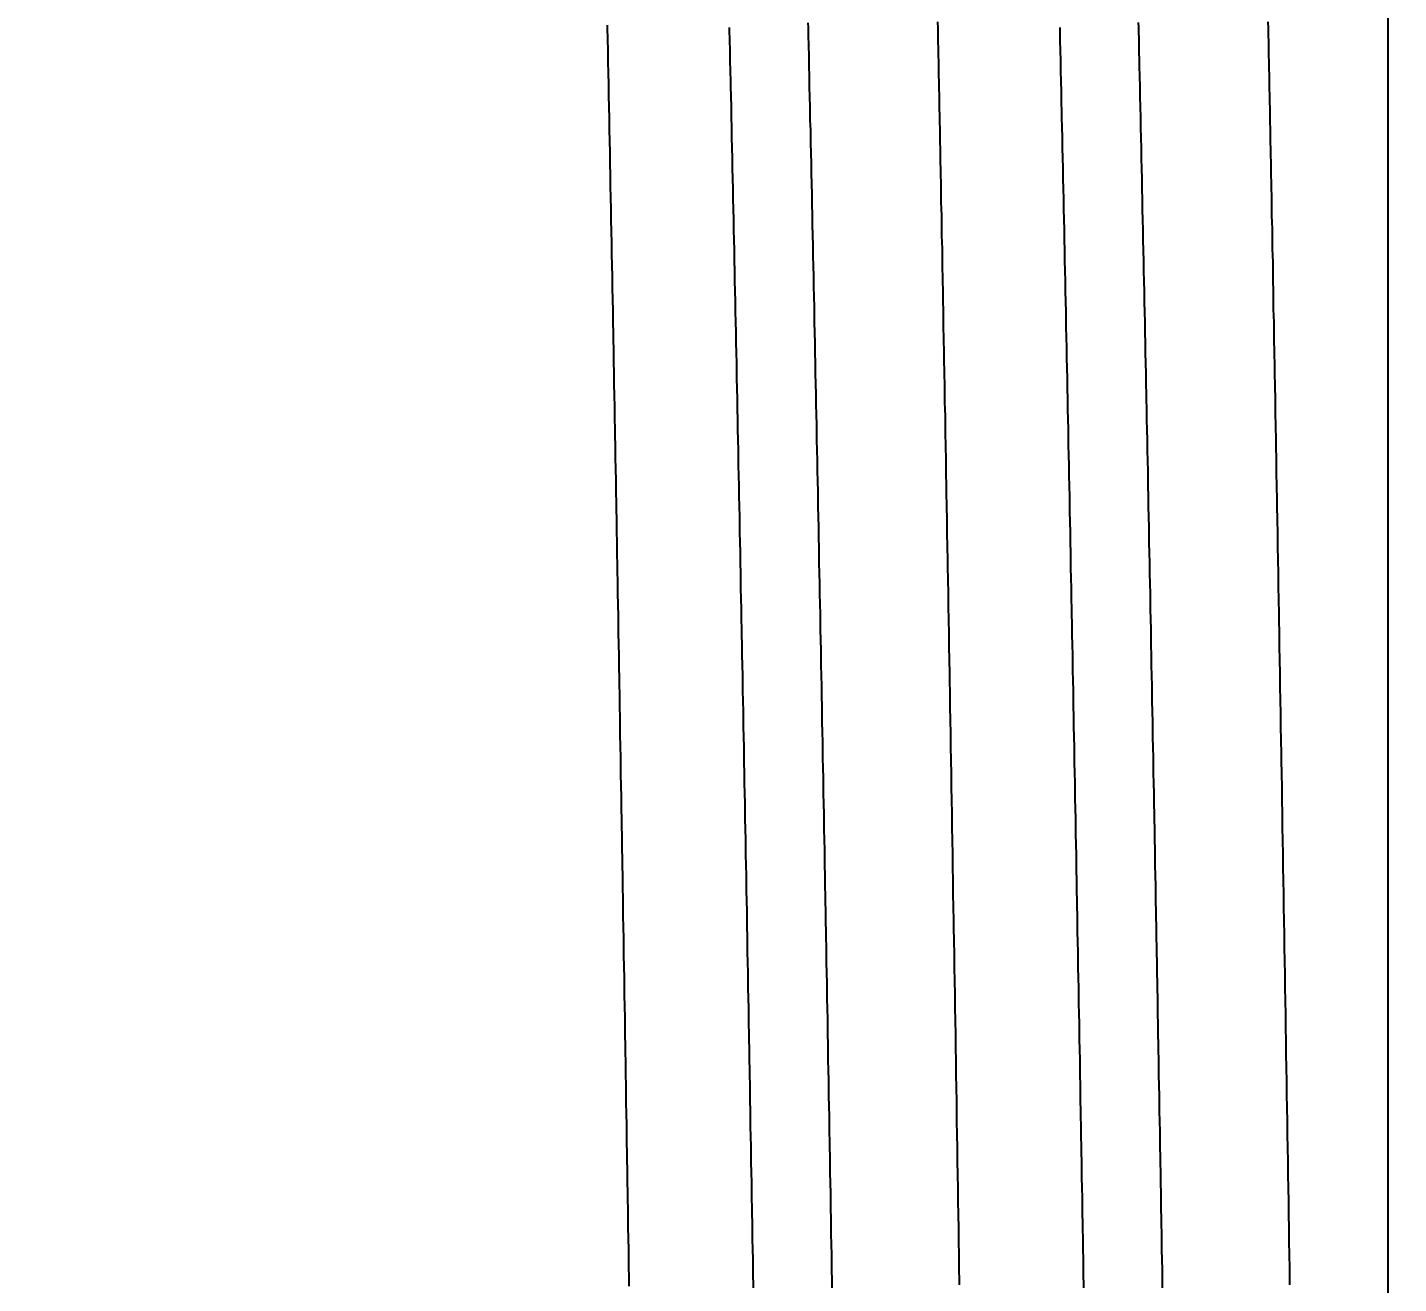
# Model space of a CAD drawing. Header units: millimetres. Extents: x 0 to 5600, y -67 to 2530.
# Drawn here: x 4103.94 to 4110.33, y 1463.34 to 1469.19 of the extents above; entities that cross this region are included whole.
import ezdxf

# ---------------------------------------------------------------- set-up
doc = ezdxf.new("R2010")
doc.units = ezdxf.units.MM
doc.layers.add('내부선 및 부속', color=4, linetype='Continuous')
doc.layers.add('치수선', color=7, linetype='Continuous')
doc.styles.add('____', font='')
doc.styles.get('____').set_extended_font_data('굴림')
doc.dimstyles.new('MSADIM', dxfattribs={"dimtxt": 33, "dimasz": 17, "dimexe": 10, "dimexo": 7.5, "dimgap": 10, "dimtad": 0, "dimtih": 1, "dimtoh": 1, "dimdec": 0, "dimzin": 1, "dimdsep": 46, "dimtxsty": '____', "dimcen": 11.25, "dimadec": 0, "dimazin": 0, "dimtfac": 1, "dimtdec": 0, "dimtix": 1, "dimtmove": 0, "dimatfit": 3, "dimfxl": 1, "dimtolj": 1, "dimtzin": 1, "dimarcsym": 0})

# ---------------------------------------------------------------- blocks, each defined once
blk = doc.blocks.new('*D6')
at = {"layer": '치수선', "color": 0, "linetype": 'Continuous', "lineweight": -2, "transparency": 16777216}
for p, q in [((4756.2135, 1571.0221), (4756.2135, 1227.9146)), ((4056.2135, 1376.0221), (4056.2135, 1227.9146)), ((4073.2135, 1237.9146), (4369.083, 1237.9146)), ((4739.2135, 1237.9146), (4443.344, 1237.9146))]:
    blk.add_line(p, q, dxfattribs=at)
at = {"layer": '치수선', "color": 0, "linetype": 'Continuous', "transparency": 16777216}
for points in [[(4073.2135, 1240.7479), (4073.2135, 1235.0813), (4056.2135, 1237.9146)], [(4739.2135, 1240.7479), (4739.2135, 1235.0813), (4756.2135, 1237.9146)]]:
    blk.add_solid(points, dxfattribs=at)
at = {"layer": '치수선', "color": 0, "linetype": 'Continuous', "transparency": 16777216, "insert": (4406.2135, 1237.9146), "char_height": 25, "attachment_point": 5, "style": '____'}
blk.add_mtext('\\A1;700', dxfattribs=at)

msp = doc.modelspace()

# ---------------------------------------------------------------- linework, layer by layer
at = {"layer": '내부선 및 부속', "linetype": 'Continuous'}
msp.add_line((4110.2843, 1476.8664), (4110.2843, 1440.1779), dxfattribs=at)
at = {"layer": '내부선 및 부속', "linetype": 'Continuous', "flags": 128}
for points in [[(4106.6464, 1469.2011), (4106.6464, 1469.1751), (4106.6474, 1469.1481), (4106.6474, 1469.1221), (4106.6484, 1469.0961), (4106.6484, 1469.0691), (4106.6494, 1469.0431), (4106.6494, 1469.0171), (4106.6504, 1468.9901), (4106.6504, 1468.9641), (4106.6514, 1468.9381), (4106.6514, 1468.9111), (4106.6524, 1468.8851), (4106.6524, 1468.8591), (4106.6534, 1468.8321), (4106.6534, 1468.8061), (4106.6544, 1468.7801), (4106.6544, 1468.7531), (4106.6554, 1468.7271), (4106.6554, 1468.7001), (4106.6564, 1468.6741), (4106.6564, 1468.6481), (4106.6574, 1468.6211), (4106.6574, 1468.5951), (4106.6584, 1468.5691), (4106.6584, 1468.5421), (4106.6594, 1468.5161), (4106.6594, 1468.4901), (4106.6604, 1468.4631), (4106.6604, 1468.4371), (4106.6614, 1468.4111), (4106.6614, 1468.3841), (4106.6624, 1468.3581), (4106.6624, 1468.3321), (4106.6634, 1468.3051), (4106.6634, 1468.2791), (4106.6644, 1468.2531), (4106.6644, 1468.2261), (4106.6654, 1468.2001), (4106.6654, 1468.1741), (4106.6664, 1468.1471), (4106.6664, 1468.1211), (4106.6674, 1468.0951), (4106.6674, 1468.0681), (4106.6684, 1468.0421), (4106.6684, 1468.0151), (4106.6694, 1467.9891), (4106.6694, 1467.9631), (4106.6704, 1467.9361), (4106.6704, 1467.9101), (4106.6714, 1467.8841), (4106.6714, 1467.8571), (4106.6724, 1467.8311), (4106.6724, 1467.8051), (4106.6734, 1467.7781), (4106.6734, 1467.7521), (4106.6734, 1467.7261), (4106.6744, 1467.6991), (4106.6744, 1467.6731), (4106.6754, 1467.6471), (4106.6754, 1467.6201), (4106.6764, 1467.5941), (4106.6764, 1467.5681), (4106.6774, 1467.5411), (4106.6774, 1467.5151), (4106.6784, 1467.4891), (4106.6784, 1467.4621), (4106.6794, 1467.4361), (4106.6794, 1467.4101), (4106.6804, 1467.3831), (4106.6804, 1467.3571), (4106.6814, 1467.3301), (4106.6814, 1467.3041), (4106.6814, 1467.2781), (4106.6824, 1467.2511), (4106.6824, 1467.2251), (4106.6834, 1467.1991), (4106.6834, 1467.1721), (4106.6844, 1467.1461), (4106.6844, 1467.1201), (4106.6854, 1467.0931), (4106.6854, 1467.0671), (4106.6864, 1467.0411), (4106.6864, 1467.0411), (4106.6864, 1467.0141), (4106.6874, 1466.9881), (4106.6874, 1466.9621), (4106.6874, 1466.9351), (4106.6884, 1466.9091), (4106.6884, 1466.8831), (4106.6894, 1466.8561), (4106.6894, 1466.8301), (4106.6904, 1466.8041), (4106.6904, 1466.7771), (4106.6914, 1466.7511), (4106.6914, 1466.7251), (4106.6924, 1466.6981), (4106.6924, 1466.6721), (4106.6924, 1466.6451), (4106.6934, 1466.6191), (4106.6934, 1466.5931), (4106.6944, 1466.5661), (4106.6944, 1466.5401), (4106.6954, 1466.5141), (4106.6954, 1466.4871), (4106.6964, 1466.4611), (4106.6964, 1466.4351), (4106.6974, 1466.4081), (4106.6974, 1466.3821), (4106.6974, 1466.3561), (4106.6984, 1466.3291), (4106.6984, 1466.3031), (4106.6994, 1466.2771), (4106.6994, 1466.2501), (4106.7004, 1466.2241), (4106.7004, 1466.1981), (4106.7014, 1466.1711), (4106.7014, 1466.1451), (4106.7014, 1466.1191), (4106.7024, 1466.0921), (4106.7024, 1466.0661), (4106.7034, 1466.0391), (4106.7034, 1466.0131), (4106.7044, 1465.9871), (4106.7044, 1465.9601), (4106.7054, 1465.9341), (4106.7054, 1465.9081), (4106.7054, 1465.8811), (4106.7064, 1465.8551), (4106.7064, 1465.8291), (4106.7074, 1465.8021), (4106.7074, 1465.7761), (4106.7084, 1465.7501), (4106.7084, 1465.7231), (4106.7084, 1465.6971), (4106.7094, 1465.6711), (4106.7094, 1465.6441), (4106.7104, 1465.6181), (4106.7104, 1465.5921), (4106.7114, 1465.5651), (4106.7114, 1465.5391), (4106.7124, 1465.5131), (4106.7124, 1465.4861), (4106.7124, 1465.4601), (4106.7134, 1465.4331), (4106.7134, 1465.4071), (4106.7144, 1465.3811), (4106.7144, 1465.3541), (4106.7154, 1465.3281), (4106.7154, 1465.3021), (4106.7154, 1465.2751), (4106.7164, 1465.2491), (4106.7164, 1465.2231), (4106.7174, 1465.1961), (4106.7174, 1465.1701), (4106.7184, 1465.1441), (4106.7184, 1465.1171), (4106.7184, 1465.0911), (4106.7194, 1465.0651), (4106.7194, 1465.0381), (4106.7204, 1465.0121), (4106.7204, 1464.9861), (4106.7214, 1464.9591), (4106.7214, 1464.9331), (4106.7214, 1464.9071), (4106.7224, 1464.8801), (4106.7224, 1464.8541), (4106.7234, 1464.8281), (4106.7234, 1464.8011), (4106.7244, 1464.7751), (4106.7244, 1464.7481), (4106.7244, 1464.7221), (4106.7254, 1464.6961), (4106.7254, 1464.6691), (4106.7264, 1464.6431), (4106.7264, 1464.6171), (4106.7274, 1464.5901), (4106.7274, 1464.5641), (4106.7274, 1464.5381), (4106.7284, 1464.5111), (4106.7284, 1464.4851), (4106.7294, 1464.4591), (4106.7294, 1464.4321), (4106.7294, 1464.4061), (4106.7294, 1464.4061), (4106.7304, 1464.3801), (4106.7304, 1464.3531), (4106.7314, 1464.3271), (4106.7314, 1464.3011), (4106.7324, 1464.2741), (4106.7324, 1464.2481), (4106.7324, 1464.2221), (4106.7334, 1464.1951), (4106.7334, 1464.1691), (4106.7344, 1464.1421), (4106.7344, 1464.1161), (4106.7354, 1464.0901), (4106.7354, 1464.0631), (4106.7354, 1464.0371), (4106.7364, 1464.0111), (4106.7364, 1463.9841), (4106.7374, 1463.9581), (4106.7374, 1463.9321), (4106.7374, 1463.9051), (4106.7384, 1463.8791), (4106.7384, 1463.8531), (4106.7394, 1463.8261), (4106.7394, 1463.8001), (4106.7404, 1463.7741), (4106.7404, 1463.7471), (4106.7404, 1463.7211), (4106.7414, 1463.6951), (4106.7414, 1463.6681), (4106.7424, 1463.6421), (4106.7424, 1463.6161), (4106.7424, 1463.5891), (4106.7434, 1463.5631), (4106.7434, 1463.5361), (4106.7444, 1463.5101), (4106.7444, 1463.4841), (4106.7444, 1463.4571), (4106.7454, 1463.4311), (4106.7454, 1463.4051), (4106.7464, 1463.3781), (4106.7464, 1463.3521), (4106.7474, 1463.3261)], [(4107.3274, 1463.3191), (4107.3274, 1463.3431), (4107.3264, 1463.3671), (4107.3264, 1463.3911), (4107.3264, 1463.4151), (4107.3254, 1463.4391), (4107.3254, 1463.4631), (4107.3244, 1463.4861), (4107.3244, 1463.5101), (4107.3234, 1463.5341), (4107.3234, 1463.5581), (4107.3234, 1463.5821), (4107.3224, 1463.6061), (4107.3224, 1463.6301), (4107.3214, 1463.6541), (4107.3214, 1463.6771), (4107.3214, 1463.7011), (4107.3204, 1463.7251), (4107.3204, 1463.7491), (4107.3194, 1463.7731), (4107.3194, 1463.7971), (4107.3194, 1463.8211), (4107.3184, 1463.8441), (4107.3184, 1463.8681), (4107.3174, 1463.8921), (4107.3174, 1463.9161), (4107.3174, 1463.9401), (4107.3164, 1463.9641), (4107.3164, 1463.9881), (4107.3154, 1464.0121), (4107.3154, 1464.0351), (4107.3144, 1464.0591), (4107.3144, 1464.0831), (4107.3144, 1464.1071), (4107.3134, 1464.1311), (4107.3134, 1464.1551), (4107.3124, 1464.1791), (4107.3124, 1464.2021), (4107.3124, 1464.2261), (4107.3114, 1464.2501), (4107.3114, 1464.2741), (4107.3104, 1464.2981), (4107.3104, 1464.3221), (4107.3104, 1464.3461), (4107.3094, 1464.3691), (4107.3094, 1464.3931), (4107.3084, 1464.4171), (4107.3084, 1464.4411), (4107.3074, 1464.4651), (4107.3074, 1464.4891), (4107.3074, 1464.5131), (4107.3064, 1464.5371), (4107.3064, 1464.5601), (4107.3054, 1464.5841), (4107.3054, 1464.6081), (4107.3054, 1464.6321), (4107.3044, 1464.6561), (4107.3044, 1464.6801), (4107.3034, 1464.7041), (4107.3034, 1464.7271), (4107.3034, 1464.7271), (4107.3024, 1464.7511), (4107.3024, 1464.7751), (4107.3024, 1464.7991), (4107.3014, 1464.8231), (4107.3014, 1464.8471), (4107.3004, 1464.8711), (4107.3004, 1464.8941), (4107.2994, 1464.9181), (4107.2994, 1464.9421), (4107.2994, 1464.9661), (4107.2984, 1464.9901), (4107.2984, 1465.0141), (4107.2974, 1465.0381), (4107.2974, 1465.0621), (4107.2974, 1465.0851), (4107.2964, 1465.1091), (4107.2964, 1465.1331), (4107.2954, 1465.1571), (4107.2954, 1465.1811), (4107.2944, 1465.2051), (4107.2944, 1465.2291), (4107.2944, 1465.2521), (4107.2934, 1465.2761), (4107.2934, 1465.3001), (4107.2924, 1465.3241), (4107.2924, 1465.3481), (4107.2914, 1465.3721), (4107.2914, 1465.3961), (4107.2914, 1465.4201), (4107.2904, 1465.4431), (4107.2904, 1465.4671), (4107.2894, 1465.4911), (4107.2894, 1465.5151), (4107.2884, 1465.5391), (4107.2884, 1465.5631), (4107.2884, 1465.5871), (4107.2874, 1465.6101), (4107.2874, 1465.6341), (4107.2864, 1465.6581), (4107.2864, 1465.6821), (4107.2854, 1465.7061), (4107.2854, 1465.7301), (4107.2844, 1465.7541), (4107.2844, 1465.7771), (4107.2844, 1465.8011), (4107.2834, 1465.8251), (4107.2834, 1465.8491), (4107.2824, 1465.8731), (4107.2824, 1465.8971), (4107.2814, 1465.9211), (4107.2814, 1465.9451), (4107.2814, 1465.9681), (4107.2804, 1465.9921), (4107.2804, 1466.0161), (4107.2794, 1466.0401), (4107.2794, 1466.0641), (4107.2784, 1466.0881), (4107.2784, 1466.1121), (4107.2774, 1466.1351), (4107.2774, 1466.1591), (4107.2774, 1466.1831), (4107.2764, 1466.2071), (4107.2764, 1466.2311), (4107.2754, 1466.2551), (4107.2754, 1466.2791), (4107.2744, 1466.3021), (4107.2744, 1466.3261), (4107.2734, 1466.3501), (4107.2734, 1466.3741), (4107.2734, 1466.3981), (4107.2724, 1466.4221), (4107.2724, 1466.4461), (4107.2714, 1466.4701), (4107.2714, 1466.4931), (4107.2704, 1466.5171), (4107.2704, 1466.5411), (4107.2694, 1466.5651), (4107.2694, 1466.5891), (4107.2694, 1466.6131), (4107.2684, 1466.6371), (4107.2684, 1466.6601), (4107.2674, 1466.6841), (4107.2674, 1466.7081), (4107.2664, 1466.7321), (4107.2664, 1466.7561), (4107.2654, 1466.7801), (4107.2654, 1466.8041), (4107.2644, 1466.8271), (4107.2644, 1466.8511), (4107.2644, 1466.8751), (4107.2634, 1466.8991), (4107.2634, 1466.9231), (4107.2624, 1466.9471), (4107.2624, 1466.9711), (4107.2614, 1466.9951), (4107.2614, 1467.0181), (4107.2604, 1467.0421), (4107.2604, 1467.0661), (4107.2594, 1467.0901), (4107.2594, 1467.1141), (4107.2594, 1467.1141), (4107.2584, 1467.1381), (4107.2584, 1467.1621), (4107.2574, 1467.1851), (4107.2574, 1467.2091), (4107.2574, 1467.2331), (4107.2564, 1467.2571), (4107.2564, 1467.2811), (4107.2554, 1467.3051), (4107.2554, 1467.3291), (4107.2544, 1467.3521), (4107.2544, 1467.3761), (4107.2534, 1467.4001), (4107.2534, 1467.4241), (4107.2524, 1467.4481), (4107.2524, 1467.4721), (4107.2514, 1467.4961), (4107.2514, 1467.5201), (4107.2504, 1467.5431), (4107.2504, 1467.5671), (4107.2494, 1467.5911), (4107.2494, 1467.6151), (4107.2494, 1467.6391), (4107.2484, 1467.6631), (4107.2484, 1467.6871), (4107.2474, 1467.7101), (4107.2474, 1467.7341), (4107.2464, 1467.7581), (4107.2464, 1467.7821), (4107.2454, 1467.8061), (4107.2454, 1467.8301), (4107.2444, 1467.8541), (4107.2444, 1467.8771), (4107.2434, 1467.9011), (4107.2434, 1467.9251), (4107.2424, 1467.9491), (4107.2424, 1467.9731), (4107.2414, 1467.9971), (4107.2414, 1468.0211), (4107.2404, 1468.0451), (4107.2404, 1468.0681), (4107.2394, 1468.0921), (4107.2394, 1468.1161), (4107.2384, 1468.1401), (4107.2384, 1468.1641), (4107.2374, 1468.1881), (4107.2374, 1468.2121), (4107.2364, 1468.2351), (4107.2364, 1468.2591), (4107.2354, 1468.2831), (4107.2354, 1468.3071), (4107.2344, 1468.3311), (4107.2344, 1468.3551), (4107.2334, 1468.3791), (4107.2334, 1468.4021), (4107.2324, 1468.4261), (4107.2324, 1468.4501), (4107.2314, 1468.4741), (4107.2314, 1468.4981), (4107.2304, 1468.5221), (4107.2304, 1468.5461), (4107.2294, 1468.5691), (4107.2294, 1468.5931), (4107.2284, 1468.6171), (4107.2284, 1468.6411), (4107.2274, 1468.6651), (4107.2274, 1468.6891), (4107.2264, 1468.7131), (4107.2264, 1468.7371), (4107.2254, 1468.7601), (4107.2254, 1468.7841), (4107.2244, 1468.8081), (4107.2244, 1468.8321), (4107.2234, 1468.8561), (4107.2234, 1468.8801), (4107.2224, 1468.9041), (4107.2224, 1468.9271), (4107.2214, 1468.9511), (4107.2204, 1468.9751), (4107.2204, 1468.9991), (4107.2194, 1469.0231), (4107.2194, 1469.0471), (4107.2184, 1469.0711), (4107.2184, 1469.0941), (4107.2174, 1469.1181), (4107.2174, 1469.1421), (4107.2164, 1469.1661), (4107.2164, 1469.1901)], [(4107.6944, 1463.3181), (4107.6944, 1463.3421), (4107.6944, 1463.3661), (4107.6934, 1463.3901), (4107.6934, 1463.4141), (4107.6924, 1463.4371), (4107.6924, 1463.4611), (4107.6924, 1463.4851), (4107.6914, 1463.5091), (4107.6914, 1463.5331), (4107.6904, 1463.5571), (4107.6904, 1463.5811), (4107.6904, 1463.6051), (4107.6894, 1463.6281), (4107.6894, 1463.6521), (4107.6884, 1463.6761), (4107.6884, 1463.7001), (4107.6884, 1463.7241), (4107.6874, 1463.7481), (4107.6874, 1463.7721), (4107.6864, 1463.7951), (4107.6864, 1463.8191), (4107.6854, 1463.8431), (4107.6854, 1463.8671), (4107.6854, 1463.8911), (4107.6844, 1463.9151), (4107.6844, 1463.9391), (4107.6834, 1463.9631), (4107.6834, 1463.9861), (4107.6834, 1464.0101), (4107.6824, 1464.0341), (4107.6824, 1464.0581), (4107.6814, 1464.0821), (4107.6814, 1464.1061), (4107.6814, 1464.1301), (4107.6804, 1464.1531), (4107.6804, 1464.1771), (4107.6794, 1464.2011), (4107.6794, 1464.2251), (4107.6784, 1464.2491), (4107.6784, 1464.2731), (4107.6784, 1464.2971), (4107.6774, 1464.3201), (4107.6774, 1464.3441), (4107.6764, 1464.3681), (4107.6764, 1464.3921), (4107.6764, 1464.4161), (4107.6754, 1464.4401), (4107.6754, 1464.4641), (4107.6744, 1464.4881), (4107.6744, 1464.5111), (4107.6734, 1464.5351), (4107.6734, 1464.5591), (4107.6734, 1464.5831), (4107.6724, 1464.6071), (4107.6724, 1464.6311), (4107.6714, 1464.6551), (4107.6714, 1464.6781), (4107.6714, 1464.7021), (4107.6704, 1464.7261), (4107.6704, 1464.7501), (4107.6704, 1464.7501), (4107.6694, 1464.7741), (4107.6694, 1464.7981), (4107.6684, 1464.8221), (4107.6684, 1464.8451), (4107.6684, 1464.8691), (4107.6674, 1464.8931), (4107.6674, 1464.9171), (4107.6664, 1464.9411), (4107.6664, 1464.9651), (4107.6664, 1464.9891), (4107.6654, 1465.0131), (4107.6654, 1465.0361), (4107.6644, 1465.0601), (4107.6644, 1465.0841), (4107.6634, 1465.1081), (4107.6634, 1465.1321), (4107.6634, 1465.1561), (4107.6624, 1465.1801), (4107.6624, 1465.2031), (4107.6614, 1465.2271), (4107.6614, 1465.2511), (4107.6604, 1465.2751), (4107.6604, 1465.2991), (4107.6604, 1465.3231), (4107.6594, 1465.3471), (4107.6594, 1465.3701), (4107.6584, 1465.3941), (4107.6584, 1465.4181), (4107.6574, 1465.4421), (4107.6574, 1465.4661), (4107.6574, 1465.4901), (4107.6564, 1465.5141), (4107.6564, 1465.5381), (4107.6554, 1465.5611), (4107.6554, 1465.5851), (4107.6544, 1465.6091), (4107.6544, 1465.6331), (4107.6544, 1465.6571), (4107.6534, 1465.6811), (4107.6534, 1465.7051), (4107.6524, 1465.7281), (4107.6524, 1465.7521), (4107.6514, 1465.7761), (4107.6514, 1465.8001), (4107.6504, 1465.8241), (4107.6504, 1465.8481), (4107.6504, 1465.8721), (4107.6494, 1465.8961), (4107.6494, 1465.9191), (4107.6484, 1465.9431), (4107.6484, 1465.9671), (4107.6474, 1465.9911), (4107.6474, 1466.0151), (4107.6474, 1466.0391), (4107.6464, 1466.0631), (4107.6464, 1466.0861), (4107.6454, 1466.1101), (4107.6454, 1466.1341), (4107.6444, 1466.1581), (4107.6444, 1466.1821), (4107.6434, 1466.2061), (4107.6434, 1466.2301), (4107.6434, 1466.2531), (4107.6424, 1466.2771), (4107.6424, 1466.3011), (4107.6414, 1466.3251), (4107.6414, 1466.3491), (4107.6404, 1466.3731), (4107.6404, 1466.3971), (4107.6394, 1466.4211), (4107.6394, 1466.4441), (4107.6394, 1466.4681), (4107.6384, 1466.4921), (4107.6384, 1466.5161), (4107.6374, 1466.5401), (4107.6374, 1466.5641), (4107.6364, 1466.5881), (4107.6364, 1466.6111), (4107.6354, 1466.6351), (4107.6354, 1466.6591), (4107.6344, 1466.6831), (4107.6344, 1466.7071), (4107.6344, 1466.7311), (4107.6334, 1466.7551), (4107.6334, 1466.7781), (4107.6324, 1466.8021), (4107.6324, 1466.8261), (4107.6314, 1466.8501), (4107.6314, 1466.8741), (4107.6304, 1466.8981), (4107.6304, 1466.9221), (4107.6294, 1466.9461), (4107.6294, 1466.9691), (4107.6294, 1466.9931), (4107.6284, 1467.0171), (4107.6284, 1467.0411), (4107.6274, 1467.0651), (4107.6274, 1467.0891), (4107.6264, 1467.1131), (4107.6264, 1467.1361), (4107.6264, 1467.1361), (4107.6254, 1467.1601), (4107.6254, 1467.1841), (4107.6244, 1467.2081), (4107.6244, 1467.2321), (4107.6234, 1467.2561), (4107.6234, 1467.2801), (4107.6224, 1467.3031), (4107.6224, 1467.3271), (4107.6224, 1467.3511), (4107.6214, 1467.3751), (4107.6214, 1467.3991), (4107.6204, 1467.4231), (4107.6204, 1467.4471), (4107.6194, 1467.4711), (4107.6194, 1467.4941), (4107.6184, 1467.5181), (4107.6184, 1467.5421), (4107.6174, 1467.5661), (4107.6174, 1467.5901), (4107.6164, 1467.6141), (4107.6164, 1467.6381), (4107.6154, 1467.6611), (4107.6154, 1467.6851), (4107.6144, 1467.7091), (4107.6144, 1467.7331), (4107.6134, 1467.7571), (4107.6134, 1467.7811), (4107.6124, 1467.8051), (4107.6124, 1467.8281), (4107.6114, 1467.8521), (4107.6114, 1467.8761), (4107.6114, 1467.9001), (4107.6104, 1467.9241), (4107.6104, 1467.9481), (4107.6094, 1467.9721), (4107.6094, 1467.9951), (4107.6084, 1468.0191), (4107.6084, 1468.0431), (4107.6074, 1468.0671), (4107.6074, 1468.0911), (4107.6064, 1468.1151), (4107.6064, 1468.1391), (4107.6054, 1468.1631), (4107.6054, 1468.1861), (4107.6044, 1468.2101), (4107.6044, 1468.2341), (4107.6034, 1468.2581), (4107.6034, 1468.2821), (4107.6024, 1468.3061), (4107.6024, 1468.3301), (4107.6014, 1468.3531), (4107.6014, 1468.3771), (4107.6004, 1468.4011), (4107.6004, 1468.4251), (4107.5994, 1468.4491), (4107.5994, 1468.4731), (4107.5984, 1468.4971), (4107.5984, 1468.5201), (4107.5974, 1468.5441), (4107.5974, 1468.5681), (4107.5964, 1468.5921), (4107.5964, 1468.6161), (4107.5954, 1468.6401), (4107.5954, 1468.6641), (4107.5944, 1468.6881), (4107.5944, 1468.7111), (4107.5934, 1468.7351), (4107.5924, 1468.7591), (4107.5924, 1468.7831), (4107.5914, 1468.8071), (4107.5914, 1468.8311), (4107.5904, 1468.8551), (4107.5904, 1468.8781), (4107.5894, 1468.9021), (4107.5894, 1468.9261), (4107.5884, 1468.9501), (4107.5884, 1468.9741), (4107.5874, 1468.9981), (4107.5874, 1469.0221), (4107.5864, 1469.0451), (4107.5864, 1469.0691), (4107.5854, 1469.0931), (4107.5854, 1469.1171), (4107.5844, 1469.1411), (4107.5844, 1469.1651), (4107.5834, 1469.1891), (4107.5824, 1469.2121)], [(4108.1854, 1469.2161), (4108.1864, 1469.1851), (4108.1874, 1469.1541), (4108.1874, 1469.1231), (4108.1884, 1469.0921), (4108.1884, 1469.0611), (4108.1894, 1469.0291), (4108.1904, 1468.9981), (4108.1904, 1468.9671), (4108.1914, 1468.9361), (4108.1914, 1468.9051), (4108.1924, 1468.8741), (4108.1934, 1468.8431), (4108.1934, 1468.8121), (4108.1944, 1468.7801), (4108.1944, 1468.7491), (4108.1954, 1468.7181), (4108.1954, 1468.7181), (4108.1964, 1468.6871), (4108.1964, 1468.6561), (4108.1974, 1468.6251), (4108.1974, 1468.5941), (4108.1984, 1468.5631), (4108.1994, 1468.5311), (4108.1994, 1468.5001), (4108.2004, 1468.4691), (4108.2004, 1468.4381), (4108.2014, 1468.4071), (4108.2014, 1468.3761), (4108.2024, 1468.3451), (4108.2034, 1468.3131), (4108.2034, 1468.2821), (4108.2044, 1468.2511), (4108.2044, 1468.2201), (4108.2054, 1468.1891), (4108.2064, 1468.1581), (4108.2064, 1468.1271), (4108.2074, 1468.0961), (4108.2074, 1468.0641), (4108.2084, 1468.0331), (4108.2084, 1468.0021), (4108.2094, 1467.9711), (4108.2104, 1467.9401), (4108.2104, 1467.9091), (4108.2114, 1467.8781), (4108.2114, 1467.8461), (4108.2124, 1467.8151), (4108.2124, 1467.7841), (4108.2134, 1467.7531), (4108.2134, 1467.7221), (4108.2144, 1467.6911), (4108.2154, 1467.6601), (4108.2154, 1467.6291), (4108.2164, 1467.5971), (4108.2164, 1467.5661), (4108.2174, 1467.5351), (4108.2174, 1467.5041), (4108.2184, 1467.4731), (4108.2184, 1467.4421), (4108.2194, 1467.4111), (4108.2204, 1467.3791), (4108.2204, 1467.3481), (4108.2214, 1467.3171), (4108.2214, 1467.2861), (4108.2224, 1467.2551), (4108.2224, 1467.2241), (4108.2234, 1467.1931), (4108.2234, 1467.1621), (4108.2244, 1467.1301), (4108.2244, 1467.0991), (4108.2254, 1467.0681), (4108.2264, 1467.0371), (4108.2264, 1467.0061), (4108.2274, 1466.9751), (4108.2274, 1466.9441), (4108.2284, 1466.9121), (4108.2284, 1466.8811), (4108.2294, 1466.8501), (4108.2294, 1466.8191), (4108.2304, 1466.7881), (4108.2304, 1466.7571), (4108.2314, 1466.7261), (4108.2314, 1466.6951), (4108.2324, 1466.6631), (4108.2334, 1466.6321), (4108.2334, 1466.6011), (4108.2344, 1466.5701), (4108.2344, 1466.5391), (4108.2354, 1466.5081), (4108.2354, 1466.4771), (4108.2364, 1466.4461), (4108.2364, 1466.4141), (4108.2374, 1466.3831), (4108.2374, 1466.3521), (4108.2384, 1466.3211), (4108.2384, 1466.2901), (4108.2394, 1466.2591), (4108.2394, 1466.2281), (4108.2404, 1466.1961), (4108.2404, 1466.1651), (4108.2414, 1466.1341), (4108.2424, 1466.1031), (4108.2424, 1466.0721), (4108.2434, 1466.0411), (4108.2434, 1466.0101), (4108.2444, 1465.9791), (4108.2444, 1465.9471), (4108.2454, 1465.9161), (4108.2454, 1465.8851), (4108.2464, 1465.8541), (4108.2464, 1465.8231), (4108.2474, 1465.7921), (4108.2474, 1465.7611), (4108.2484, 1465.7291), (4108.2484, 1465.6981), (4108.2494, 1465.6671), (4108.2494, 1465.6361), (4108.2504, 1465.6051), (4108.2504, 1465.6051), (4108.2504, 1465.5741), (4108.2514, 1465.5431), (4108.2514, 1465.5121), (4108.2524, 1465.4801), (4108.2524, 1465.4491), (4108.2534, 1465.4181), (4108.2534, 1465.3871), (4108.2544, 1465.3561), (4108.2544, 1465.3251), (4108.2554, 1465.2941), (4108.2554, 1465.2621), (4108.2564, 1465.2311), (4108.2564, 1465.2001), (4108.2574, 1465.1691), (4108.2574, 1465.1381), (4108.2584, 1465.1071), (4108.2584, 1465.0761), (4108.2594, 1465.0451), (4108.2594, 1465.0131), (4108.2604, 1464.9821), (4108.2614, 1464.9511), (4108.2614, 1464.9201), (4108.2624, 1464.8891), (4108.2624, 1464.8581), (4108.2634, 1464.8271), (4108.2634, 1464.7951), (4108.2644, 1464.7641), (4108.2644, 1464.7331), (4108.2654, 1464.7021), (4108.2654, 1464.6711), (4108.2664, 1464.6401), (4108.2664, 1464.6091), (4108.2674, 1464.5781), (4108.2674, 1464.5461), (4108.2684, 1464.5151), (4108.2684, 1464.4841), (4108.2694, 1464.4531), (4108.2694, 1464.4221), (4108.2704, 1464.3911), (4108.2704, 1464.3601), (4108.2714, 1464.3281), (4108.2714, 1464.2971), (4108.2724, 1464.2661), (4108.2724, 1464.2351), (4108.2734, 1464.2041), (4108.2734, 1464.1731), (4108.2734, 1464.1421), (4108.2744, 1464.1111), (4108.2744, 1464.0791), (4108.2754, 1464.0481), (4108.2754, 1464.0171), (4108.2764, 1463.9861), (4108.2764, 1463.9551), (4108.2774, 1463.9241), (4108.2774, 1463.8931), (4108.2784, 1463.8611), (4108.2784, 1463.8301), (4108.2794, 1463.7991), (4108.2794, 1463.7681), (4108.2804, 1463.7371), (4108.2804, 1463.7061), (4108.2814, 1463.6751), (4108.2814, 1463.6441), (4108.2824, 1463.6121), (4108.2824, 1463.5811), (4108.2834, 1463.5501), (4108.2834, 1463.5191), (4108.2844, 1463.4881), (4108.2844, 1463.4571), (4108.2854, 1463.4261), (4108.2854, 1463.3941), (4108.2864, 1463.3631), (4108.2864, 1463.3321)], [(4108.8674, 1463.3191), (4108.8674, 1463.3431), (4108.8664, 1463.3671), (4108.8664, 1463.3911), (4108.8654, 1463.4151), (4108.8654, 1463.4391), (4108.8654, 1463.4631), (4108.8644, 1463.4871), (4108.8644, 1463.5101), (4108.8634, 1463.5341), (4108.8634, 1463.5581), (4108.8624, 1463.5821), (4108.8624, 1463.6061), (4108.8624, 1463.6301), (4108.8614, 1463.6541), (4108.8614, 1463.6771), (4108.8604, 1463.7011), (4108.8604, 1463.7251), (4108.8604, 1463.7491), (4108.8594, 1463.7731), (4108.8594, 1463.7971), (4108.8584, 1463.8211), (4108.8584, 1463.8441), (4108.8584, 1463.8681), (4108.8574, 1463.8921), (4108.8574, 1463.9161), (4108.8564, 1463.9401), (4108.8564, 1463.9641), (4108.8564, 1463.9881), (4108.8554, 1464.0121), (4108.8554, 1464.0351), (4108.8544, 1464.0591), (4108.8544, 1464.0831), (4108.8534, 1464.1071), (4108.8534, 1464.1311), (4108.8534, 1464.1551), (4108.8524, 1464.1791), (4108.8524, 1464.2021), (4108.8514, 1464.2261), (4108.8514, 1464.2501), (4108.8514, 1464.2741), (4108.8504, 1464.2981), (4108.8504, 1464.3221), (4108.8494, 1464.3461), (4108.8494, 1464.3691), (4108.8494, 1464.3931), (4108.8484, 1464.4171), (4108.8484, 1464.4411), (4108.8474, 1464.4651), (4108.8474, 1464.4891), (4108.8464, 1464.5131), (4108.8464, 1464.5371), (4108.8464, 1464.5601), (4108.8454, 1464.5841), (4108.8454, 1464.6081), (4108.8444, 1464.6321), (4108.8444, 1464.6561), (4108.8444, 1464.6801), (4108.8434, 1464.7041), (4108.8434, 1464.7271), (4108.8434, 1464.7271), (4108.8424, 1464.7511), (4108.8424, 1464.7751), (4108.8414, 1464.7991), (4108.8414, 1464.8231), (4108.8414, 1464.8471), (4108.8404, 1464.8711), (4108.8404, 1464.8951), (4108.8394, 1464.9181), (4108.8394, 1464.9421), (4108.8384, 1464.9661), (4108.8384, 1464.9901), (4108.8384, 1465.0141), (4108.8374, 1465.0381), (4108.8374, 1465.0621), (4108.8364, 1465.0851), (4108.8364, 1465.1091), (4108.8364, 1465.1331), (4108.8354, 1465.1571), (4108.8354, 1465.1811), (4108.8344, 1465.2051), (4108.8344, 1465.2291), (4108.8334, 1465.2521), (4108.8334, 1465.2761), (4108.8334, 1465.3001), (4108.8324, 1465.3241), (4108.8324, 1465.3481), (4108.8314, 1465.3721), (4108.8314, 1465.3961), (4108.8304, 1465.4201), (4108.8304, 1465.4431), (4108.8304, 1465.4671), (4108.8294, 1465.4911), (4108.8294, 1465.5151), (4108.8284, 1465.5391), (4108.8284, 1465.5631), (4108.8274, 1465.5871), (4108.8274, 1465.6101), (4108.8264, 1465.6341), (4108.8264, 1465.6581), (4108.8264, 1465.6821), (4108.8254, 1465.7061), (4108.8254, 1465.7301), (4108.8244, 1465.7541), (4108.8244, 1465.7771), (4108.8234, 1465.8011), (4108.8234, 1465.8251), (4108.8234, 1465.8491), (4108.8224, 1465.8731), (4108.8224, 1465.8971), (4108.8214, 1465.9211), (4108.8214, 1465.9451), (4108.8204, 1465.9681), (4108.8204, 1465.9921), (4108.8194, 1466.0161), (4108.8194, 1466.0401), (4108.8194, 1466.0641), (4108.8184, 1466.0881), (4108.8184, 1466.1121), (4108.8174, 1466.1351), (4108.8174, 1466.1591), (4108.8164, 1466.1831), (4108.8164, 1466.2071), (4108.8164, 1466.2311), (4108.8154, 1466.2551), (4108.8154, 1466.2791), (4108.8144, 1466.3021), (4108.8144, 1466.3261), (4108.8134, 1466.3501), (4108.8134, 1466.3741), (4108.8124, 1466.3981), (4108.8124, 1466.4221), (4108.8114, 1466.4461), (4108.8114, 1466.4701), (4108.8114, 1466.4931), (4108.8104, 1466.5171), (4108.8104, 1466.5411), (4108.8094, 1466.5651), (4108.8094, 1466.5891), (4108.8084, 1466.6131), (4108.8084, 1466.6371), (4108.8074, 1466.6601), (4108.8074, 1466.6841), (4108.8074, 1466.7081), (4108.8064, 1466.7321), (4108.8064, 1466.7561), (4108.8054, 1466.7801), (4108.8054, 1466.8041), (4108.8044, 1466.8271), (4108.8044, 1466.8511), (4108.8034, 1466.8751), (4108.8034, 1466.8991), (4108.8024, 1466.9231), (4108.8024, 1466.9471), (4108.8014, 1466.9711), (4108.8014, 1466.9951), (4108.8014, 1467.0181), (4108.8004, 1467.0421), (4108.8004, 1467.0661), (4108.7994, 1467.0901), (4108.7994, 1467.1141), (4108.7994, 1467.1141), (4108.7984, 1467.1381), (4108.7984, 1467.1621), (4108.7974, 1467.1851), (4108.7974, 1467.2091), (4108.7964, 1467.2331), (4108.7964, 1467.2571), (4108.7954, 1467.2811), (4108.7954, 1467.3051), (4108.7954, 1467.3291), (4108.7944, 1467.3521), (4108.7944, 1467.3761), (4108.7934, 1467.4001), (4108.7934, 1467.4241), (4108.7924, 1467.4481), (4108.7924, 1467.4721), (4108.7914, 1467.4961), (4108.7914, 1467.5201), (4108.7904, 1467.5431), (4108.7904, 1467.5671), (4108.7894, 1467.5911), (4108.7894, 1467.6151), (4108.7884, 1467.6391), (4108.7884, 1467.6631), (4108.7874, 1467.6871), (4108.7874, 1467.7101), (4108.7864, 1467.7341), (4108.7864, 1467.7581), (4108.7854, 1467.7821), (4108.7854, 1467.8061), (4108.7854, 1467.8301), (4108.7844, 1467.8541), (4108.7844, 1467.8771), (4108.7834, 1467.9011), (4108.7834, 1467.9251), (4108.7824, 1467.9491), (4108.7824, 1467.9731), (4108.7814, 1467.9971), (4108.7814, 1468.0211), (4108.7804, 1468.0451), (4108.7804, 1468.0681), (4108.7794, 1468.0921), (4108.7794, 1468.1161), (4108.7784, 1468.1401), (4108.7784, 1468.1641), (4108.7774, 1468.1881), (4108.7774, 1468.2121), (4108.7764, 1468.2351), (4108.7764, 1468.2591), (4108.7754, 1468.2831), (4108.7754, 1468.3071), (4108.7744, 1468.3311), (4108.7744, 1468.3551), (4108.7734, 1468.3791), (4108.7734, 1468.4021), (4108.7724, 1468.4261), (4108.7724, 1468.4501), (4108.7714, 1468.4741), (4108.7714, 1468.4981), (4108.7704, 1468.5221), (4108.7704, 1468.5461), (4108.7694, 1468.5701), (4108.7694, 1468.5931), (4108.7684, 1468.6171), (4108.7684, 1468.6411), (4108.7674, 1468.6651), (4108.7674, 1468.6891), (4108.7664, 1468.7131), (4108.7664, 1468.7371), (4108.7654, 1468.7601), (4108.7644, 1468.7841), (4108.7644, 1468.8081), (4108.7634, 1468.8321), (4108.7634, 1468.8561), (4108.7624, 1468.8801), (4108.7624, 1468.9041), (4108.7614, 1468.9271), (4108.7614, 1468.9511), (4108.7604, 1468.9751), (4108.7604, 1468.9991), (4108.7594, 1469.0231), (4108.7594, 1469.0471), (4108.7584, 1469.0711), (4108.7584, 1469.0941), (4108.7574, 1469.1181), (4108.7574, 1469.1421), (4108.7564, 1469.1661), (4108.7564, 1469.1901)], [(4109.2344, 1463.3181), (4109.2344, 1463.3421), (4109.2334, 1463.3661), (4109.2334, 1463.3901), (4109.2334, 1463.4141), (4109.2324, 1463.4381), (4109.2324, 1463.4611), (4109.2314, 1463.4851), (4109.2314, 1463.5091), (4109.2314, 1463.5331), (4109.2304, 1463.5571), (4109.2304, 1463.5811), (4109.2294, 1463.6051), (4109.2294, 1463.6281), (4109.2294, 1463.6521), (4109.2284, 1463.6761), (4109.2284, 1463.7001), (4109.2274, 1463.7241), (4109.2274, 1463.7481), (4109.2274, 1463.7721), (4109.2264, 1463.7951), (4109.2264, 1463.8191), (4109.2254, 1463.8431), (4109.2254, 1463.8671), (4109.2244, 1463.8911), (4109.2244, 1463.9151), (4109.2244, 1463.9391), (4109.2234, 1463.9631), (4109.2234, 1463.9861), (4109.2224, 1464.0101), (4109.2224, 1464.0341), (4109.2224, 1464.0581), (4109.2214, 1464.0821), (4109.2214, 1464.1061), (4109.2204, 1464.1301), (4109.2204, 1464.1531), (4109.2204, 1464.1771), (4109.2194, 1464.2011), (4109.2194, 1464.2251), (4109.2184, 1464.2491), (4109.2184, 1464.2731), (4109.2174, 1464.2971), (4109.2174, 1464.3201), (4109.2174, 1464.3441), (4109.2164, 1464.3681), (4109.2164, 1464.3921), (4109.2154, 1464.4161), (4109.2154, 1464.4401), (4109.2154, 1464.4641), (4109.2144, 1464.4881), (4109.2144, 1464.5111), (4109.2134, 1464.5351), (4109.2134, 1464.5591), (4109.2124, 1464.5831), (4109.2124, 1464.6071), (4109.2124, 1464.6311), (4109.2114, 1464.6551), (4109.2114, 1464.6781), (4109.2104, 1464.7021), (4109.2104, 1464.7261), (4109.2104, 1464.7501), (4109.2104, 1464.7501), (4109.2094, 1464.7741), (4109.2094, 1464.7981), (4109.2084, 1464.8221), (4109.2084, 1464.8461), (4109.2074, 1464.8691), (4109.2074, 1464.8931), (4109.2074, 1464.9171), (4109.2064, 1464.9411), (4109.2064, 1464.9651), (4109.2054, 1464.9891), (4109.2054, 1465.0131), (4109.2044, 1465.0361), (4109.2044, 1465.0601), (4109.2044, 1465.0841), (4109.2034, 1465.1081), (4109.2034, 1465.1321), (4109.2024, 1465.1561), (4109.2024, 1465.1801), (4109.2024, 1465.2031), (4109.2014, 1465.2271), (4109.2014, 1465.2511), (4109.2004, 1465.2751), (4109.2004, 1465.2991), (4109.1994, 1465.3231), (4109.1994, 1465.3471), (4109.1994, 1465.3711), (4109.1984, 1465.3941), (4109.1984, 1465.4181), (4109.1974, 1465.4421), (4109.1974, 1465.4661), (4109.1964, 1465.4901), (4109.1964, 1465.5141), (4109.1964, 1465.5381), (4109.1954, 1465.5611), (4109.1954, 1465.5851), (4109.1944, 1465.6091), (4109.1944, 1465.6331), (4109.1934, 1465.6571), (4109.1934, 1465.6811), (4109.1924, 1465.7051), (4109.1924, 1465.7281), (4109.1924, 1465.7521), (4109.1914, 1465.7761), (4109.1914, 1465.8001), (4109.1904, 1465.8241), (4109.1904, 1465.8481), (4109.1894, 1465.8721), (4109.1894, 1465.8961), (4109.1894, 1465.9191), (4109.1884, 1465.9431), (4109.1884, 1465.9671), (4109.1874, 1465.9911), (4109.1874, 1466.0151), (4109.1864, 1466.0391), (4109.1864, 1466.0631), (4109.1854, 1466.0861), (4109.1854, 1466.1101), (4109.1854, 1466.1341), (4109.1844, 1466.1581), (4109.1844, 1466.1821), (4109.1834, 1466.2061), (4109.1834, 1466.2301), (4109.1824, 1466.2531), (4109.1824, 1466.2771), (4109.1814, 1466.3011), (4109.1814, 1466.3251), (4109.1814, 1466.3491), (4109.1804, 1466.3731), (4109.1804, 1466.3971), (4109.1794, 1466.4211), (4109.1794, 1466.4441), (4109.1784, 1466.4681), (4109.1784, 1466.4921), (4109.1774, 1466.5161), (4109.1774, 1466.5401), (4109.1774, 1466.5641), (4109.1764, 1466.5881), (4109.1764, 1466.6111), (4109.1754, 1466.6351), (4109.1754, 1466.6591), (4109.1744, 1466.6831), (4109.1744, 1466.7071), (4109.1734, 1466.7311), (4109.1734, 1466.7551), (4109.1724, 1466.7781), (4109.1724, 1466.8021), (4109.1724, 1466.8261), (4109.1714, 1466.8501), (4109.1714, 1466.8741), (4109.1704, 1466.8981), (4109.1704, 1466.9221), (4109.1694, 1466.9461), (4109.1694, 1466.9691), (4109.1684, 1466.9931), (4109.1684, 1467.0171), (4109.1674, 1467.0411), (4109.1674, 1467.0651), (4109.1664, 1467.0891), (4109.1664, 1467.1131), (4109.1664, 1467.1361), (4109.1664, 1467.1361), (4109.1654, 1467.1601), (4109.1654, 1467.1841), (4109.1644, 1467.2081), (4109.1644, 1467.2321), (4109.1634, 1467.2561), (4109.1634, 1467.2801), (4109.1624, 1467.3031), (4109.1624, 1467.3271), (4109.1614, 1467.3511), (4109.1614, 1467.3751), (4109.1604, 1467.3991), (4109.1604, 1467.4231), (4109.1594, 1467.4471), (4109.1594, 1467.4711), (4109.1594, 1467.4941), (4109.1584, 1467.5181), (4109.1584, 1467.5421), (4109.1574, 1467.5661), (4109.1574, 1467.5901), (4109.1564, 1467.6141), (4109.1564, 1467.6381), (4109.1554, 1467.6611), (4109.1554, 1467.6851), (4109.1544, 1467.7091), (4109.1544, 1467.7331), (4109.1534, 1467.7571), (4109.1534, 1467.7811), (4109.1524, 1467.8051), (4109.1524, 1467.8281), (4109.1514, 1467.8521), (4109.1514, 1467.8761), (4109.1504, 1467.9001), (4109.1504, 1467.9241), (4109.1494, 1467.9481), (4109.1494, 1467.9721), (4109.1484, 1467.9961), (4109.1484, 1468.0191), (4109.1474, 1468.0431), (4109.1474, 1468.0671), (4109.1464, 1468.0911), (4109.1464, 1468.1151), (4109.1454, 1468.1391), (4109.1454, 1468.1631), (4109.1444, 1468.1861), (4109.1444, 1468.2101), (4109.1434, 1468.2341), (4109.1434, 1468.2581), (4109.1424, 1468.2821), (4109.1424, 1468.3061), (4109.1414, 1468.3301), (4109.1414, 1468.3531), (4109.1404, 1468.3771), (4109.1404, 1468.4011), (4109.1394, 1468.4251), (4109.1394, 1468.4491), (4109.1384, 1468.4731), (4109.1384, 1468.4971), (4109.1374, 1468.5211), (4109.1374, 1468.5441), (4109.1364, 1468.5681), (4109.1364, 1468.5921), (4109.1354, 1468.6161), (4109.1354, 1468.6401), (4109.1344, 1468.6641), (4109.1344, 1468.6881), (4109.1334, 1468.7111), (4109.1334, 1468.7351), (4109.1324, 1468.7591), (4109.1324, 1468.7831), (4109.1314, 1468.8071), (4109.1314, 1468.8311), (4109.1304, 1468.8551), (4109.1304, 1468.8781), (4109.1294, 1468.9021), (4109.1294, 1468.9261), (4109.1284, 1468.9501), (4109.1284, 1468.9741), (4109.1274, 1468.9981), (4109.1274, 1469.0221), (4109.1264, 1469.0451), (4109.1254, 1469.0691), (4109.1254, 1469.0931), (4109.1244, 1469.1171), (4109.1244, 1469.1411), (4109.1234, 1469.1651), (4109.1234, 1469.1891), (4109.1224, 1469.2131)], [(4109.7254, 1469.2161), (4109.7264, 1469.1851), (4109.7264, 1469.1541), (4109.7274, 1469.1231), (4109.7284, 1469.0921), (4109.7284, 1469.0611), (4109.7294, 1469.0291), (4109.7294, 1468.9981), (4109.7304, 1468.9671), (4109.7314, 1468.9361), (4109.7314, 1468.9051), (4109.7324, 1468.8741), (4109.7324, 1468.8431), (4109.7334, 1468.8121), (4109.7344, 1468.7801), (4109.7344, 1468.7491), (4109.7354, 1468.7181), (4109.7354, 1468.7181), (4109.7354, 1468.6871), (4109.7364, 1468.6561), (4109.7374, 1468.6251), (4109.7374, 1468.5941), (4109.7384, 1468.5631), (4109.7384, 1468.5311), (4109.7394, 1468.5001), (4109.7404, 1468.4691), (4109.7404, 1468.4381), (4109.7414, 1468.4071), (4109.7414, 1468.3761), (4109.7424, 1468.3451), (4109.7424, 1468.3131), (4109.7434, 1468.2821), (4109.7444, 1468.2511), (4109.7444, 1468.2201), (4109.7454, 1468.1891), (4109.7454, 1468.1581), (4109.7464, 1468.1271), (4109.7474, 1468.0961), (4109.7474, 1468.0641), (4109.7484, 1468.0331), (4109.7484, 1468.0021), (4109.7494, 1467.9711), (4109.7494, 1467.9401), (4109.7504, 1467.9091), (4109.7504, 1467.8781), (4109.7514, 1467.8461), (4109.7524, 1467.8151), (4109.7524, 1467.7841), (4109.7534, 1467.7531), (4109.7534, 1467.7221), (4109.7544, 1467.6911), (4109.7544, 1467.6601), (4109.7554, 1467.6291), (4109.7564, 1467.5971), (4109.7564, 1467.5661), (4109.7574, 1467.5351), (4109.7574, 1467.5041), (4109.7584, 1467.4731), (4109.7584, 1467.4421), (4109.7594, 1467.4111), (4109.7594, 1467.3791), (4109.7604, 1467.3481), (4109.7604, 1467.3171), (4109.7614, 1467.2861), (4109.7624, 1467.2551), (4109.7624, 1467.2241), (4109.7634, 1467.1931), (4109.7634, 1467.1621), (4109.7644, 1467.1301), (4109.7644, 1467.0991), (4109.7654, 1467.0681), (4109.7654, 1467.0371), (4109.7664, 1467.0061), (4109.7664, 1466.9751), (4109.7674, 1466.9441), (4109.7684, 1466.9121), (4109.7684, 1466.8811), (4109.7694, 1466.8501), (4109.7694, 1466.8191), (4109.7704, 1466.7881), (4109.7704, 1466.7571), (4109.7714, 1466.7261), (4109.7714, 1466.6951), (4109.7724, 1466.6631), (4109.7724, 1466.6321), (4109.7734, 1466.6011), (4109.7734, 1466.5701), (4109.7744, 1466.5391), (4109.7744, 1466.5081), (4109.7754, 1466.4771), (4109.7764, 1466.4461), (4109.7764, 1466.4141), (4109.7774, 1466.3831), (4109.7774, 1466.3521), (4109.7784, 1466.3211), (4109.7784, 1466.2901), (4109.7794, 1466.2591), (4109.7794, 1466.2281), (4109.7804, 1466.1961), (4109.7804, 1466.1651), (4109.7814, 1466.1341), (4109.7814, 1466.1031), (4109.7824, 1466.0721), (4109.7824, 1466.0411), (4109.7834, 1466.0101), (4109.7834, 1465.9791), (4109.7844, 1465.9471), (4109.7844, 1465.9161), (4109.7854, 1465.8851), (4109.7854, 1465.8541), (4109.7864, 1465.8231), (4109.7874, 1465.7921), (4109.7874, 1465.7611), (4109.7884, 1465.7291), (4109.7884, 1465.6981), (4109.7894, 1465.6671), (4109.7894, 1465.6361), (4109.7904, 1465.6051), (4109.7904, 1465.6051), (4109.7904, 1465.5741), (4109.7914, 1465.5431), (4109.7914, 1465.5121), (4109.7924, 1465.4801), (4109.7924, 1465.4491), (4109.7934, 1465.4181), (4109.7934, 1465.3871), (4109.7944, 1465.3561), (4109.7944, 1465.3251), (4109.7954, 1465.2941), (4109.7954, 1465.2621), (4109.7964, 1465.2311), (4109.7964, 1465.2001), (4109.7974, 1465.1691), (4109.7974, 1465.1381), (4109.7984, 1465.1071), (4109.7984, 1465.0761), (4109.7994, 1465.0451), (4109.7994, 1465.0131), (4109.8004, 1464.9821), (4109.8004, 1464.9511), (4109.8014, 1464.9201), (4109.8014, 1464.8891), (4109.8024, 1464.8581), (4109.8024, 1464.8271), (4109.8034, 1464.7951), (4109.8034, 1464.7641), (4109.8044, 1464.7331), (4109.8044, 1464.7021), (4109.8054, 1464.6711), (4109.8054, 1464.6401), (4109.8064, 1464.6091), (4109.8064, 1464.5781), (4109.8074, 1464.5461), (4109.8074, 1464.5151), (4109.8084, 1464.4841), (4109.8084, 1464.4531), (4109.8094, 1464.4221), (4109.8094, 1464.3911), (4109.8104, 1464.3601), (4109.8104, 1464.3281), (4109.8114, 1464.2971), (4109.8114, 1464.2661), (4109.8124, 1464.2351), (4109.8124, 1464.2041), (4109.8134, 1464.1731), (4109.8134, 1464.1421), (4109.8144, 1464.1111), (4109.8144, 1464.0791), (4109.8154, 1464.0481), (4109.8154, 1464.0171), (4109.8164, 1463.9861), (4109.8164, 1463.9551), (4109.8174, 1463.9241), (4109.8174, 1463.8931), (4109.8184, 1463.8611), (4109.8184, 1463.8301), (4109.8194, 1463.7991), (4109.8194, 1463.7681), (4109.8204, 1463.7371), (4109.8204, 1463.7061), (4109.8214, 1463.6751), (4109.8214, 1463.6441), (4109.8224, 1463.6121), (4109.8224, 1463.5811), (4109.8234, 1463.5501), (4109.8234, 1463.5191), (4109.8244, 1463.4881), (4109.8244, 1463.4571), (4109.8254, 1463.4261), (4109.8254, 1463.3941), (4109.8264, 1463.3631), (4109.8264, 1463.3321)]]:
    msp.add_lwpolyline(points, dxfattribs=at)

# ---------------------------------------------------------------- dimensions: what is measured, and where the dimension line sits
at = {"layer": '치수선', "linetype": 'Continuous'}
dim = msp.add_linear_dim(base=(4756.2135, 1237.9146), p1=(4056.2135, 1383.5221), p2=(4756.2135, 1578.5221), dimstyle='MSADIM', override={"dimtxt": 25}, dxfattribs=at)
dim.commit()
dim.dimension.update_dxf_attribs({"geometry": '*D6', "text_midpoint": (4406.2135, 1237.9146)})

doc.saveas('drawing.dxf')
